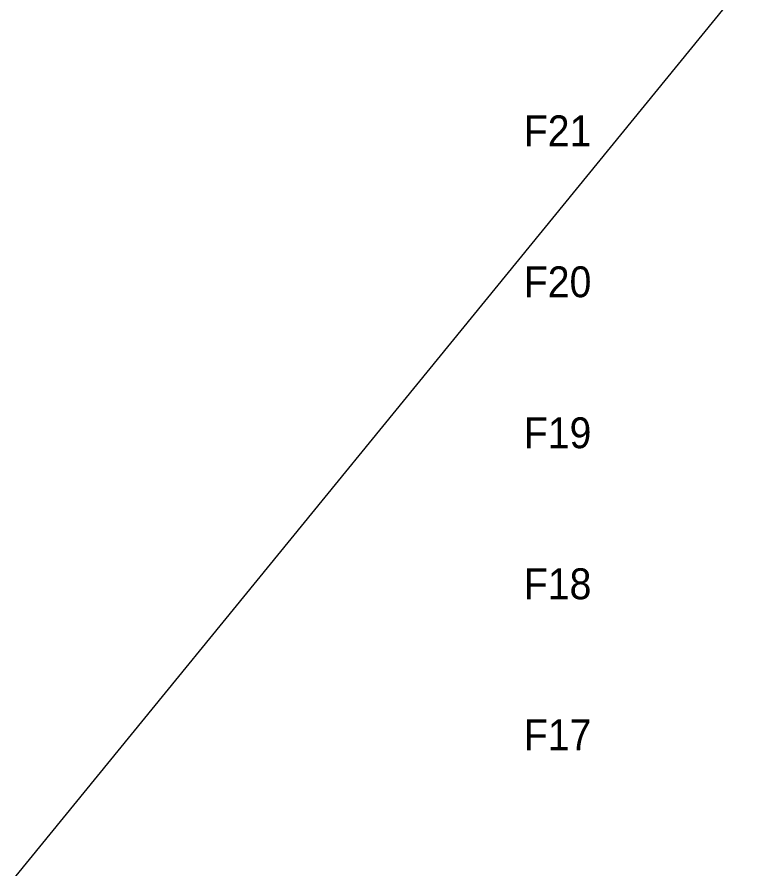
# Model space of a CAD drawing. Header units: millimetres. Extents: x 61878 to 380960, y -19809 to 191918.
# Drawn here: x 148272 to 169779, y 86195 to 111022 of the extents above; entities that cross this region are included whole.
import ezdxf

# ---------------------------------------------------------------- set-up
doc = ezdxf.new("R2010")
doc.units = ezdxf.units.MM
doc.layers.get('0').update_dxf_attribs({"lineweight": 20})
doc.layers.add('NDC_S_LEADER', color=1, linetype='Continuous', lineweight=15)
doc.styles.add('DrawingTitle', font='FRADM.TTF', dxfattribs={"width": 0.95})

msp = doc.modelspace()

# ---------------------------------------------------------------- linework, layer by layer
at = {"layer": 'NDC_S_LEADER', "ltscale": 40}
msp.add_lwpolyline([(234666.6, 191917.6), (61877.7, -19809)], dxfattribs=at)

# ---------------------------------------------------------------- texts
at = {"color": 2, "char_height": 900, "width": 4481.166, "attachment_point": 1, "style": 'DrawingTitle'}
for s, insert in [('F21', (163041.4, 108155.9)), ('F20', (163041.4, 103755.9))]:
    msp.add_mtext(s, dxfattribs=dict(at, insert=insert))
at = {"color": 6, "char_height": 900, "width": 4481.166, "attachment_point": 1, "style": 'DrawingTitle'}
for s, insert in [('F19', (163041.4, 99355.9)), ('F18', (163041.4, 94955.9)), ('F17', (163041.4, 90555.9))]:
    msp.add_mtext(s, dxfattribs=dict(at, insert=insert))

doc.saveas('drawing.dxf')
